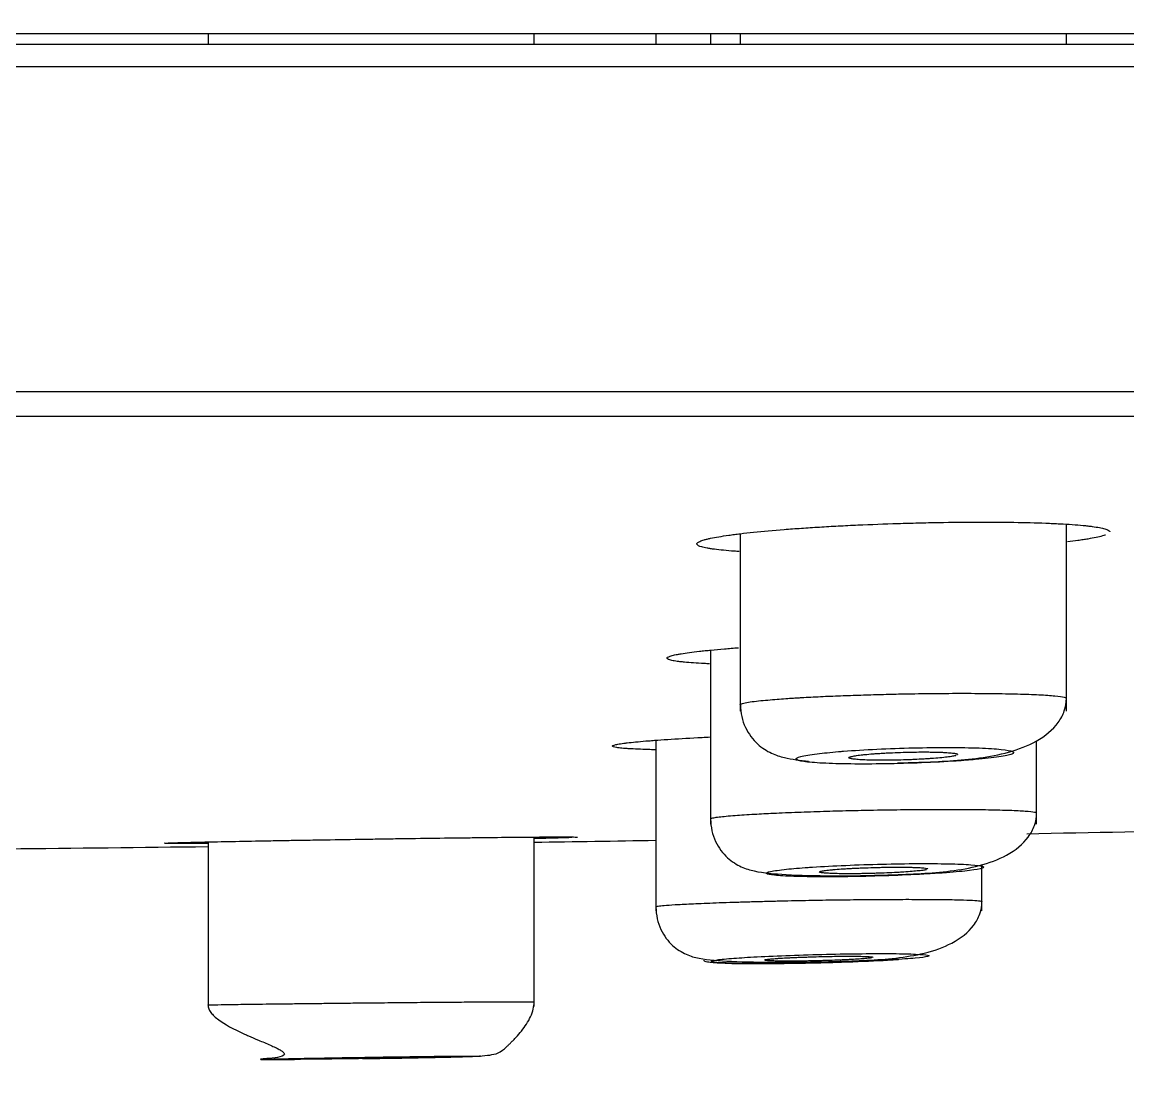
# Model space of a CAD drawing. Header units: millimetres. Extents: x 6110 to 6704, y -2661 to -1821.
# Drawn here: x 6491.254 to 6493.797, y -2066.544 to -2064.116 of the extents above; entities that cross this region are included whole.
import ezdxf

# ---------------------------------------------------------------- set-up
doc = ezdxf.new("R2010")
doc.units = ezdxf.units.MM
doc.header["$LTSCALE"] = 0.1
doc.linetypes.add('HIDDEN2', pattern=[4.7625, 3.175, -1.5875])
doc.layers.add('1', color=4, linetype='HIDDEN2', lineweight=13)
doc.layers.add('DIM', color=3, linetype='Continuous', lineweight=9)

msp = doc.modelspace()

# ---------------------------------------------------------------- hatches: boundary and pattern name
at = {"layer": 'DIM'}
h = msp.add_hatch(dxfattribs=at)
h.set_pattern_fill('ANSI31', color=2)
edge = h.paths.add_edge_path()
edge.add_line((6619.6172, -2595.9805), (6619.6172, -1962.2056))
edge.add_line((6634.6172, -1966.1101), (6619.6172, -1966.1101))
edge.add_line((6634.6172, -2610.9805), (6634.6172, -1966.1101))
edge.add_line((6634.6172, -2610.9805), (6184.4567, -2610.9805))
edge.add_line((6619.6172, -2595.9805), (6184.4567, -2595.9805))
edge.add_line((6184.4567, -2610.9805), (6184.4567, -2595.9805))

# ---------------------------------------------------------------- linework, layer by layer
at = {"layer": '1', "color": 7, "linetype": 'Continuous', "lineweight": -3}
for p, q in [((6456.1819, -2064.1422), (6512.4319, -2064.1422)), ((6491.6819, -2064.1422), (6491.6819, -2064.1672)), ((6492.4319, -2064.1672), (6492.4319, -2064.1422)), ((6492.7119, -2064.1422), (6492.7119, -2064.1672)), ((6492.8376, -2064.1422), (6492.8376, -2064.1672)), ((6492.906, -2064.1422), (6492.906, -2064.1672)), ((6493.656, -2064.1672), (6493.656, -2064.1422)), ((6456.1819, -2064.1672), (6512.4319, -2064.1672)), ((6512.4319, -2064.2192), (6484.3069, -2064.2192)), ((6511.7491, -2064.9661), (6456.8646, -2064.9661)), ((6511.114, -2065.0233), (6484.3069, -2065.0233)), ((6492.906, -2065.2926), (6492.906, -2065.7006)), ((6493.656, -2065.7006), (6493.656, -2065.2714)), ((6492.8376, -2065.5602), (6492.8376, -2065.9602)), ((6492.7119, -2065.7675), (6492.7119, -2066.1595)), ((6493.5876, -2065.9602), (6493.5876, -2065.7689)), ((6491.6819, -2066.0013), (6491.6819, -2066.3799)), ((6492.4319, -2066.3799), (6492.4319, -2065.9901)), ((6493.4619, -2066.1595), (6493.4619, -2066.0533)), ((6491.6819, -2066.3798), (6491.6819, -2066.38)), ((6492.4319, -2066.38), (6492.4319, -2066.3798))]:
    msp.add_line(p, q, dxfattribs=at)
for start, end in [(271.113977, 271.320673), (270.854261, 270.918433), (270.472027, 270.68238)]:
    msp.add_arc((6488.7045, -1816.0297), 250, start, end, dxfattribs=at)
for points, knots in [([(6492.9036, -2065.3336), (6492.8998, -2065.3333), (6492.8961, -2065.3331), (6492.8746, -2065.3316), (6492.8593, -2065.3301), (6492.8436, -2065.3281), (6492.8406, -2065.3277), (6492.835, -2065.3268), (6492.8323, -2065.3263), (6492.825, -2065.325), (6492.8209, -2065.3241), (6492.8107, -2065.3212), (6492.8069, -2065.3191), (6492.8058, -2065.3158), (6492.8062, -2065.3147), (6492.8085, -2065.3125), (6492.8123, -2065.3102), (6492.819, -2065.3079), (6492.8252, -2065.3061), (6492.8275, -2065.3055), (6492.8324, -2065.3043), (6492.8351, -2065.3037), (6492.849, -2065.3008), (6492.8629, -2065.2984), (6492.8836, -2065.2955), (6492.8879, -2065.2949), (6492.8969, -2065.2937), (6492.9015, -2065.2931), (6492.916, -2065.2914), (6492.9261, -2065.2903), (6492.9581, -2065.287), (6492.9815, -2065.2849), (6493.0133, -2065.2823), (6493.0199, -2065.2818), (6493.0331, -2065.2808), (6493.0398, -2065.2804), (6493.06, -2065.279), (6493.0877, -2065.2772), (6493.1166, -2065.2755), (6493.1387, -2065.2743), (6493.1461, -2065.274), (6493.1612, -2065.2732), (6493.1688, -2065.2729), (6493.207, -2065.2711), (6493.2377, -2065.27), (6493.2842, -2065.2685), (6493.2998, -2065.2681), (6493.3232, -2065.2675), (6493.331, -2065.2673), (6493.3465, -2065.267), (6493.3542, -2065.2669), (6493.3926, -2065.2662), (6493.4224, -2065.2659), (6493.4588, -2065.2658), (6493.466, -2065.2658), (6493.4803, -2065.2659), (6493.4874, -2065.2659), (6493.5084, -2065.266), (6493.5219, -2065.2662), (6493.5612, -2065.2668), (6493.5857, -2065.2674), (6493.6141, -2065.2685), (6493.6197, -2065.2687), (6493.6304, -2065.2692), (6493.6357, -2065.2695), (6493.6509, -2065.2703), (6493.6699, -2065.2714), (6493.6865, -2065.2728), (6493.6981, -2065.2739), (6493.7017, -2065.2743), (6493.7088, -2065.2751), (6493.7121, -2065.2755), (6493.7279, -2065.2776), (6493.7376, -2065.2793), (6493.7461, -2065.2818), (6493.7477, -2065.2823), (6493.7503, -2065.2833), (6493.7515, -2065.2838), (6493.7544, -2065.2854), (6493.7555, -2065.2864), (6493.756, -2065.2878), (6493.756, -2065.288), (6493.756, -2065.2883)], [0, 0, 0, 0, 0.010478, 0.010478, 0.062223, 0.062223, 0.07516, 0.07516, 0.088096, 0.088096, 0.113968, 0.113968, 0.165714, 0.165714, 0.191586, 0.191586, 0.217459, 0.243331, 0.243331, 0.256268, 0.256268, 0.269204, 0.269204, 0.320949, 0.320949, 0.333885, 0.333885, 0.346822, 0.346822, 0.372694, 0.372694, 0.424439, 0.424439, 0.437376, 0.437376, 0.450312, 0.450312, 0.476184, 0.502057, 0.502057, 0.514993, 0.514993, 0.52793, 0.52793, 0.579675, 0.579675, 0.605547, 0.605547, 0.618484, 0.618484, 0.63142, 0.63142, 0.683165, 0.683165, 0.696101, 0.696101, 0.709038, 0.709038, 0.73491, 0.73491, 0.786655, 0.786655, 0.799592, 0.799592, 0.812528, 0.812528, 0.8384, 0.864273, 0.864273, 0.877209, 0.877209, 0.890146, 0.890146, 0.941891, 0.941891, 0.954827, 0.954827, 0.967763, 0.967763, 0.993636, 0.993636, 1, 1, 1, 1]), ([(6493.7456, -2065.2956), (6493.7452, -2065.2958), (6493.7449, -2065.2959), (6493.7428, -2065.2966), (6493.7409, -2065.2972), (6493.7347, -2065.299), (6493.725, -2065.3013), (6493.7126, -2065.3037), (6493.7021, -2065.3054), (6493.6985, -2065.306), (6493.6908, -2065.3072), (6493.6868, -2065.3078), (6493.675, -2065.3095), (6493.6668, -2065.3105), (6493.6582, -2065.3116)], [0, 0, 0, 0, 0.022797, 0.022797, 0.13349, 0.13349, 0.354876, 0.576263, 0.576263, 0.686956, 0.686956, 0.79765, 0.79765, 1, 1, 1, 1]), ([(6492.8354, -2065.5917), (6492.8312, -2065.5916), (6492.8271, -2065.5914), (6492.8054, -2065.5903), (6492.7902, -2065.5892), (6492.7746, -2065.5878), (6492.7716, -2065.5874), (6492.766, -2065.5868), (6492.7634, -2065.5865), (6492.7561, -2065.5855), (6492.7521, -2065.5848), (6492.7421, -2065.5826), (6492.7383, -2065.581), (6492.7375, -2065.5789), (6492.7375, -2065.5785), (6492.738, -2065.5777), (6492.7384, -2065.5772), (6492.7402, -2065.5759), (6492.7441, -2065.5742), (6492.7509, -2065.5723), (6492.7572, -2065.5709), (6492.7595, -2065.5705), (6492.7645, -2065.5695), (6492.7671, -2065.569), (6492.7813, -2065.5667), (6492.7953, -2065.5648), (6492.8161, -2065.5624), (6492.8204, -2065.562), (6492.8294, -2065.561), (6492.8341, -2065.5606), (6492.8486, -2065.5592), (6492.8588, -2065.5582), (6492.8798, -2065.5565), (6492.8905, -2065.5556), (6492.9017, -2065.5548)], [0, 0, 0, 0, 0.02889, 0.02889, 0.158726, 0.158726, 0.191185, 0.191185, 0.223644, 0.223644, 0.288563, 0.288563, 0.418399, 0.418399, 0.450858, 0.450858, 0.483317, 0.483317, 0.548235, 0.613154, 0.613154, 0.645613, 0.645613, 0.678072, 0.678072, 0.807908, 0.807908, 0.840367, 0.840367, 0.872826, 0.872826, 0.937745, 0.937745, 1, 1, 1, 1]), ([(6492.906, -2065.6859), (6492.906, -2065.6856), (6492.9066, -2065.6844), (6492.9124, -2065.6822), (6492.9274, -2065.6795), (6492.9466, -2065.6771), (6492.9679, -2065.6751), (6492.9893, -2065.6733), (6493.0093, -2065.6718), (6493.0267, -2065.6706), (6493.0407, -2065.6698), (6493.0488, -2065.6693), (6493.0521, -2065.6691)], [0, 0, 0, 0, 0.05577, 0.233417, 0.388125, 0.526022, 0.647101, 0.751354, 0.838775, 0.909359, 0.963102, 1, 1, 1, 1]), ([(6493.0521, -2065.6691), (6493.0592, -2065.6687), (6493.0736, -2065.6679), (6493.096, -2065.6668), (6493.1189, -2065.6658), (6493.1421, -2065.6649), (6493.1655, -2065.6641), (6493.1889, -2065.6633), (6493.2123, -2065.6626), (6493.2355, -2065.662), (6493.2584, -2065.6614), (6493.2969, -2065.6606), (6493.3518, -2065.6598), (6493.4212, -2065.6595), (6493.487, -2065.6599), (6493.546, -2065.661), (6493.5954, -2065.6628), (6493.6323, -2065.6653), (6493.6492, -2065.6677), (6493.6551, -2065.6698), (6493.656, -2065.6708), (6493.656, -2065.6713)], [0, 0, 0, 0, 0.032078, 0.063589, 0.094534, 0.124914, 0.154728, 0.183976, 0.212658, 0.240776, 0.268328, 0.295315, 0.379423, 0.465558, 0.553728, 0.643942, 0.736205, 0.830523, 0.926903, 0.961067, 1, 1, 1, 1]), ([(6493.2676, -2065.8195), (6493.2842, -2065.8193), (6493.3492, -2065.8174), (6493.4366, -2065.8129), (6493.5263, -2065.7962), (6493.5918, -2065.771), (6493.634, -2065.7358), (6493.6528, -2065.7003), (6493.6559, -2065.6811), (6493.6559, -2065.6712)], [0, 0, 0, 0, 0.09004, 0.357166, 0.498579, 0.652685, 0.821692, 0.910631, 1, 1, 1, 1]), ([(6492.9063, -2065.6859), (6492.9064, -2065.6954), (6492.9084, -2065.7134), (6492.9198, -2065.7462), (6492.9438, -2065.7776), (6492.978, -2065.799), (6493.0143, -2065.8102), (6493.0428, -2065.8138), (6493.0632, -2065.8154)], [0, 0, 0, 0, 0.098045, 0.19538, 0.379643, 0.549295, 0.714399, 1, 1, 1, 1]), ([(6492.7104, -2065.7895), (6492.7098, -2065.7895), (6492.7092, -2065.7894), (6492.7039, -2065.7893), (6492.6993, -2065.7892), (6492.6774, -2065.7885), (6492.6625, -2065.7879), (6492.6472, -2065.7869), (6492.6443, -2065.7867), (6492.6388, -2065.7863), (6492.6363, -2065.7861), (6492.6292, -2065.7854), (6492.6253, -2065.785), (6492.6157, -2065.7835), (6492.6123, -2065.7824), (6492.6118, -2065.781), (6492.6119, -2065.7807), (6492.6125, -2065.7801), (6492.613, -2065.7798), (6492.615, -2065.7788), (6492.6192, -2065.7776), (6492.6264, -2065.7762), (6492.6329, -2065.7752), (6492.6353, -2065.7749), (6492.6404, -2065.7742), (6492.6431, -2065.7739), (6492.6576, -2065.7721), (6492.6719, -2065.7707), (6492.693, -2065.7689), (6492.6974, -2065.7686), (6492.7065, -2065.7679), (6492.7113, -2065.7675), (6492.726, -2065.7665), (6492.7363, -2065.7657), (6492.7688, -2065.7637), (6492.7924, -2065.7623), (6492.8243, -2065.7606), (6492.8307, -2065.7603), (6492.8371, -2065.76)], [0, 0, 0, 0, 0.003813, 0.003813, 0.033144, 0.033144, 0.150466, 0.150466, 0.179797, 0.179797, 0.209128, 0.209128, 0.267789, 0.267789, 0.385112, 0.385112, 0.414443, 0.414443, 0.443773, 0.443773, 0.502435, 0.561096, 0.561096, 0.590427, 0.590427, 0.619757, 0.619757, 0.73708, 0.73708, 0.766411, 0.766411, 0.795741, 0.795741, 0.854403, 0.854403, 0.971726, 0.971726, 1, 1, 1, 1]), ([(6493.132, -2065.7937), (6493.1135, -2065.7953), (6493.0969, -2065.7969), (6493.0665, -2065.8008), (6493.0536, -2065.803), (6493.0372, -2065.8072), (6493.0336, -2065.8093), (6493.0359, -2065.8132), (6493.0419, -2065.815), (6493.0626, -2065.8181), (6493.0775, -2065.8193), (6493.1141, -2065.8212), (6493.1363, -2065.8219), (6493.1847, -2065.8224), (6493.2117, -2065.8223), (6493.2667, -2065.8214), (6493.2955, -2065.8206), (6493.3508, -2065.8184), (6493.3781, -2065.817), (6493.4183, -2065.8143), (6493.4331, -2065.8131), (6493.468, -2065.81), (6493.4865, -2065.8079), (6493.5148, -2065.8037), (6493.525, -2065.8015), (6493.5355, -2065.7973), (6493.5362, -2065.7953), (6493.528, -2065.7916), (6493.5191, -2065.7899), (6493.4931, -2065.7872), (6493.4757, -2065.7861), (6493.4349, -2065.7846), (6493.411, -2065.7842), (6493.3598, -2065.7841), (6493.3319, -2065.7844), (6493.2761, -2065.7857), (6493.2474, -2065.7868), (6493.1932, -2065.7894), (6493.1669, -2065.791), (6493.1397, -2065.7931), (6493.1358, -2065.7934), (6493.132, -2065.7937), (6493.132, -2065.7937), (6493.132, -2065.7937)], [0, 0, 0, 0, 0.044575, 0.044575, 0.098492, 0.098492, 0.152287, 0.152287, 0.205927, 0.205927, 0.259445, 0.259445, 0.312929, 0.312929, 0.366479, 0.366479, 0.420129, 0.420129, 0.473774, 0.473774, 0.507465, 0.507465, 0.561416, 0.561416, 0.615303, 0.615303, 0.669051, 0.669051, 0.722646, 0.722646, 0.776141, 0.776141, 0.829633, 0.829633, 0.883221, 0.883221, 0.936961, 0.936961, 0.990844, 0.990844, 0.999976, 0.999976, 1, 1, 1, 1]), ([(6493.3696, -2065.8077), (6493.3638, -2065.8082), (6493.3575, -2065.8088), (6493.3474, -2065.8096), (6493.3439, -2065.8098), (6493.3367, -2065.8103), (6493.3329, -2065.8105), (6493.3216, -2065.8112), (6493.3138, -2065.8116), (6493.3018, -2065.8121), (6493.2977, -2065.8123), (6493.2895, -2065.8126), (6493.2854, -2065.8127), (6493.2732, -2065.8131), (6493.265, -2065.8133), (6493.2529, -2065.8134), (6493.2489, -2065.8135), (6493.2411, -2065.8135), (6493.2334, -2065.8136), (6493.226, -2065.8136), (6493.2206, -2065.8135), (6493.2188, -2065.8135), (6493.2152, -2065.8134), (6493.2135, -2065.8134), (6493.2049, -2065.8133), (6493.1986, -2065.8131), (6493.1899, -2065.8127), (6493.1872, -2065.8126), (6493.1819, -2065.8123), (6493.1795, -2065.8121), (6493.1726, -2065.8116), (6493.1688, -2065.8112), (6493.1641, -2065.8106), (6493.1627, -2065.8103), (6493.1603, -2065.8099), (6493.1593, -2065.8096), (6493.1569, -2065.8088), (6493.156, -2065.8083), (6493.156, -2065.8071), (6493.1568, -2065.8065), (6493.1592, -2065.8056), (6493.1601, -2065.8053), (6493.1625, -2065.8047), (6493.1639, -2065.8044), (6493.1685, -2065.8034), (6493.1724, -2065.8028), (6493.1791, -2065.8019), (6493.1816, -2065.8016), (6493.1868, -2065.801), (6493.1895, -2065.8007), (6493.1981, -2065.7998), (6493.2044, -2065.7993), (6493.2146, -2065.7985), (6493.2182, -2065.7982), (6493.2254, -2065.7978), (6493.2327, -2065.7973), (6493.2404, -2065.7969), (6493.2482, -2065.7965), (6493.2522, -2065.7963), (6493.2643, -2065.7958), (6493.2724, -2065.7955), (6493.2847, -2065.7951), (6493.2887, -2065.795), (6493.2949, -2065.7949), (6493.297, -2065.7948), (6493.301, -2065.7947), (6493.303, -2065.7947), (6493.3131, -2065.7946), (6493.3209, -2065.7945), (6493.3323, -2065.7945), (6493.336, -2065.7945), (6493.3433, -2065.7946), (6493.3468, -2065.7946), (6493.357, -2065.7948), (6493.3633, -2065.795), (6493.3721, -2065.7953), (6493.3749, -2065.7955), (6493.3801, -2065.7958), (6493.3849, -2065.7961), (6493.3892, -2065.7964), (6493.3931, -2065.7968), (6493.3948, -2065.7971), (6493.3996, -2065.7977), (6493.4019, -2065.7982), (6493.4044, -2065.799), (6493.405, -2065.7992), (6493.4058, -2065.7998), (6493.406, -2065.8001), (6493.406, -2065.8004), (6493.406, -2065.8004), (6493.406, -2065.8004)], [0, 0, 0, 0, 0.035705, 0.035705, 0.053557, 0.053557, 0.071409, 0.071409, 0.107114, 0.107114, 0.124966, 0.124966, 0.142819, 0.142819, 0.178523, 0.178523, 0.196376, 0.196376, 0.214228, 0.23208, 0.23208, 0.241007, 0.241007, 0.249933, 0.249933, 0.285637, 0.285637, 0.30349, 0.30349, 0.321342, 0.321342, 0.357047, 0.357047, 0.374899, 0.374899, 0.392751, 0.392751, 0.428456, 0.428456, 0.464161, 0.464161, 0.482013, 0.482013, 0.499865, 0.499865, 0.53557, 0.53557, 0.553422, 0.553422, 0.571275, 0.571275, 0.606979, 0.606979, 0.624832, 0.624832, 0.642684, 0.660536, 0.660536, 0.678389, 0.678389, 0.714093, 0.714093, 0.731946, 0.731946, 0.740872, 0.740872, 0.749798, 0.749798, 0.785503, 0.785503, 0.803355, 0.803355, 0.821207, 0.821207, 0.856912, 0.856912, 0.874764, 0.874764, 0.892617, 0.910469, 0.910469, 0.928321, 0.928321, 0.964026, 0.964026, 0.981878, 0.981878, 0.999731, 0.999731, 1, 1, 1, 1]), ([(6493.4027, -2065.8025), (6493.4021, -2065.8027), (6493.4014, -2065.8029), (6493.3996, -2065.8034), (6493.3968, -2065.804), (6493.3934, -2065.8046), (6493.3896, -2065.8052), (6493.3875, -2065.8056), (6493.3806, -2065.8065), (6493.3755, -2065.8071), (6493.3696, -2065.8077)], [0, 0, 0, 0, 0.107627, 0.107627, 0.286102, 0.464576, 0.464576, 0.643051, 0.643051, 1, 1, 1, 1]), ([(6492.9823, -2065.9352), (6493, -2065.9343), (6493.0369, -2065.9328), (6493.0959, -2065.9308), (6493.1547, -2065.9292), (6493.2175, -2065.9279), (6493.2845, -2065.9269), (6493.3546, -2065.9264), (6493.4205, -2065.9265), (6493.4792, -2065.9272), (6493.5279, -2065.9284), (6493.564, -2065.9302), (6493.5813, -2065.9321), (6493.5868, -2065.9337), (6493.5876, -2065.9344), (6493.5876, -2065.9348)], [0, 0, 0, 0, 0.080419, 0.156618, 0.228598, 0.296358, 0.38179, 0.468708, 0.557119, 0.647026, 0.738434, 0.831348, 0.925772, 0.968191, 1, 1, 1, 1]), ([(6492.8376, -2065.9486), (6492.8375, -2065.9483), (6492.8381, -2065.9474), (6492.8434, -2065.9458), (6492.8602, -2065.9433), (6492.8897, -2065.9405), (6492.9343, -2065.9376), (6492.9669, -2065.9359), (6492.9823, -2065.9352)], [0, 0, 0, 0, 0.055723, 0.230214, 0.362077, 0.614759, 0.828651, 1, 1, 1, 1]), ([(6492.8378, -2065.9486), (6492.8379, -2065.958), (6492.8399, -2065.9759), (6492.8512, -2066.0084), (6492.875, -2066.0396), (6492.9089, -2066.0605), (6492.9493, -2066.072), (6493.0094, -2066.077), (6493.0993, -2066.0796), (6493.1671, -2066.0792), (6493.1956, -2066.0785), (6493.2023, -2066.0783)], [0, 0, 0, 0, 0.054009, 0.10765, 0.209715, 0.305292, 0.400662, 0.608094, 0.837467, 0.962359, 1, 1, 1, 1]), ([(6493.2023, -2066.0783), (6493.2189, -2066.0781), (6493.2835, -2066.0763), (6493.3698, -2066.0725), (6493.4585, -2066.0572), (6493.5234, -2066.0331), (6493.5655, -2065.9987), (6493.5843, -2065.9636), (6493.5875, -2065.9445), (6493.5874, -2065.9347)], [0, 0, 0, 0, 0.090684, 0.358216, 0.499296, 0.65302, 0.821792, 0.910688, 1, 1, 1, 1]), ([(6491.681, -2066.0047), (6491.6794, -2066.0047), (6491.6778, -2066.0047), (6491.6715, -2066.0048), (6491.667, -2066.0048), (6491.6454, -2066.0049), (6491.6307, -2066.005), (6491.6157, -2066.005), (6491.6128, -2066.005), (6491.6075, -2066.005), (6491.605, -2066.0049), (6491.5982, -2066.0049), (6491.5943, -2066.0049), (6491.5851, -2066.0047), (6491.582, -2066.0046), (6491.5818, -2066.0044), (6491.582, -2066.0043), (6491.5827, -2066.0042), (6491.5833, -2066.0042), (6491.5855, -2066.004), (6491.5899, -2066.0038), (6491.5973, -2066.0035), (6491.604, -2066.0033), (6491.6065, -2066.0032), (6491.6117, -2066.0031), (6491.6145, -2066.003), (6491.6293, -2066.0026), (6491.6438, -2066.0022), (6491.6652, -2066.0017), (6491.6697, -2066.0016), (6491.6789, -2066.0014), (6491.6837, -2066.0013), (6491.6985, -2066.001), (6491.709, -2066.0007), (6491.7417, -2066.0001), (6491.7656, -2065.9996), (6491.7979, -2065.999), (6491.8045, -2065.9989), (6491.8179, -2065.9986), (6491.8247, -2065.9985), (6491.8453, -2065.9981), (6491.8732, -2065.9976), (6491.9023, -2065.9972), (6491.9246, -2065.9968), (6491.9321, -2065.9967), (6491.9472, -2065.9964), (6491.9549, -2065.9963), (6491.9932, -2065.9957), (6492.024, -2065.9952), (6492.0705, -2065.9945), (6492.086, -2065.9942), (6492.1093, -2065.9939), (6492.1171, -2065.9938), (6492.1326, -2065.9936), (6492.1403, -2065.9935), (6492.1784, -2065.9929), (6492.208, -2065.9925), (6492.244, -2065.9921), (6492.2512, -2065.992), (6492.2653, -2065.9918), (6492.2724, -2065.9917), (6492.2931, -2065.9915), (6492.3064, -2065.9913), (6492.3451, -2065.9909), (6492.3692, -2065.9906), (6492.397, -2065.9904), (6492.4024, -2065.9903), (6492.4129, -2065.9902), (6492.418, -2065.9902), (6492.4328, -2065.9901), (6492.4514, -2065.9899), (6492.4674, -2065.9899), (6492.4785, -2065.9898), (6492.4821, -2065.9898), (6492.4888, -2065.9898), (6492.492, -2065.9898), (6492.5071, -2065.9898), (6492.5162, -2065.9898), (6492.5254, -2065.99), (6492.5278, -2065.9901), (6492.531, -2065.9902), (6492.5318, -2065.9903), (6492.5319, -2065.9904), (6492.5319, -2065.9904), (6492.5319, -2065.9904)], [0, 0, 0, 0, 0.004341, 0.004341, 0.017262, 0.017262, 0.068947, 0.068947, 0.081868, 0.081868, 0.094789, 0.094789, 0.120631, 0.120631, 0.172316, 0.172316, 0.185237, 0.185237, 0.198158, 0.198158, 0.224, 0.249842, 0.249842, 0.262763, 0.262763, 0.275684, 0.275684, 0.327369, 0.327369, 0.34029, 0.34029, 0.353211, 0.353211, 0.379053, 0.379053, 0.430737, 0.430737, 0.443658, 0.443658, 0.45658, 0.45658, 0.482422, 0.508264, 0.508264, 0.521185, 0.521185, 0.534106, 0.534106, 0.58579, 0.58579, 0.611633, 0.611633, 0.624554, 0.624554, 0.637475, 0.637475, 0.689159, 0.689159, 0.70208, 0.70208, 0.715001, 0.715001, 0.740844, 0.740844, 0.792528, 0.792528, 0.805449, 0.805449, 0.81837, 0.81837, 0.844212, 0.870055, 0.870055, 0.882976, 0.882976, 0.895897, 0.895897, 0.947581, 0.947581, 0.973423, 0.973423, 0.999265, 0.999265, 1, 1, 1, 1]), ([(6492.5188, -2065.9913), (6492.5186, -2065.9913), (6492.5183, -2065.9913), (6492.5162, -2065.9914), (6492.5141, -2065.9915), (6492.5075, -2065.9918), (6492.4971, -2065.9921), (6492.484, -2065.9925), (6492.4731, -2065.9928), (6492.4693, -2065.9929), (6492.4613, -2065.9931), (6492.4572, -2065.9932), (6492.4468, -2065.9935), (6492.4405, -2065.9936), (6492.4339, -2065.9938)], [0, 0, 0, 0, 0.016166, 0.016166, 0.133344, 0.133344, 0.367701, 0.602057, 0.602057, 0.719236, 0.719236, 0.836414, 0.836414, 1, 1, 1, 1]), ([(6493.0625, -2066.0599), (6493.0435, -2066.0613), (6493.0266, -2066.0627), (6492.9963, -2066.0658), (6492.9837, -2066.0676), (6492.9681, -2066.0709), (6492.9648, -2066.0726), (6492.9678, -2066.0755), (6492.9741, -2066.0768), (6492.9954, -2066.0791), (6493.0106, -2066.08), (6493.0478, -2066.0812), (6493.0702, -2066.0815), (6493.1191, -2066.0817), (6493.1462, -2066.0814), (6493.2014, -2066.0804), (6493.2302, -2066.0796), (6493.2854, -2066.0776), (6493.3126, -2066.0763), (6493.3525, -2066.074), (6493.3671, -2066.0731), (6493.4015, -2066.0705), (6493.4197, -2066.0688), (6493.4474, -2066.0654), (6493.4572, -2066.0636), (6493.4671, -2066.0604), (6493.4674, -2066.0588), (6493.4585, -2066.056), (6493.4493, -2066.0548), (6493.4227, -2066.0529), (6493.405, -2066.0521), (6493.3637, -2066.0512), (6493.3395, -2066.0511), (6493.288, -2066.0513), (6493.26, -2066.0517), (6493.2041, -2066.0531), (6493.1754, -2066.054), (6493.1215, -2066.0564), (6493.0954, -2066.0577), (6493.069, -2066.0595), (6493.0657, -2066.0597), (6493.0625, -2066.0599), (6493.0625, -2066.0599), (6493.0625, -2066.0599)], [0, 0, 0, 0, 0.045819, 0.045819, 0.099646, 0.099646, 0.153386, 0.153386, 0.207027, 0.207027, 0.260603, 0.260603, 0.314174, 0.314174, 0.367803, 0.367803, 0.4215, 0.4215, 0.475195, 0.475195, 0.508758, 0.508758, 0.562619, 0.562619, 0.616424, 0.616424, 0.670132, 0.670132, 0.723747, 0.723747, 0.777313, 0.777313, 0.830894, 0.830894, 0.884551, 0.884551, 0.938307, 0.938307, 0.992146, 0.992146, 0.999977, 0.999977, 1, 1, 1, 1]), ([(6493.3011, -2066.0693), (6493.2952, -2066.0698), (6493.2889, -2066.0702), (6493.2788, -2066.0709), (6493.2753, -2066.0711), (6493.2681, -2066.0715), (6493.2643, -2066.0717), (6493.253, -2066.0722), (6493.2452, -2066.0726), (6493.2332, -2066.0731), (6493.2291, -2066.0732), (6493.2209, -2066.0735), (6493.2168, -2066.0736), (6493.2046, -2066.0739), (6493.1965, -2066.0741), (6493.1844, -2066.0743), (6493.1803, -2066.0744), (6493.1725, -2066.0745), (6493.1648, -2066.0745), (6493.1574, -2066.0745), (6493.152, -2066.0745), (6493.1502, -2066.0745), (6493.1467, -2066.0745), (6493.1449, -2066.0745), (6493.1364, -2066.0744), (6493.1301, -2066.0743), (6493.1214, -2066.0741), (6493.1187, -2066.074), (6493.1134, -2066.0738), (6493.111, -2066.0737), (6493.1041, -2066.0733), (6493.1003, -2066.0731), (6493.0956, -2066.0726), (6493.0942, -2066.0724), (6493.0918, -2066.072), (6493.0908, -2066.0718), (6493.0884, -2066.0713), (6493.0876, -2066.0708), (6493.0876, -2066.07), (6493.0884, -2066.0695), (6493.0907, -2066.0688), (6493.0917, -2066.0685), (6493.0941, -2066.068), (6493.0955, -2066.0678), (6493.1001, -2066.067), (6493.104, -2066.0666), (6493.1108, -2066.0658), (6493.1132, -2066.0656), (6493.1184, -2066.0651), (6493.1212, -2066.0648), (6493.1298, -2066.0641), (6493.1361, -2066.0637), (6493.1463, -2066.063), (6493.1498, -2066.0628), (6493.157, -2066.0624), (6493.1644, -2066.062), (6493.1721, -2066.0616), (6493.1799, -2066.0613), (6493.1839, -2066.0611), (6493.196, -2066.0607), (6493.2041, -2066.0604), (6493.2163, -2066.0601), (6493.2204, -2066.0599), (6493.2266, -2066.0598), (6493.2286, -2066.0598), (6493.2327, -2066.0597), (6493.2347, -2066.0596), (6493.2448, -2066.0595), (6493.2526, -2066.0594), (6493.2639, -2066.0593), (6493.2677, -2066.0593), (6493.2749, -2066.0593), (6493.2784, -2066.0593), (6493.2886, -2066.0594), (6493.2949, -2066.0595), (6493.3037, -2066.0598), (6493.3065, -2066.0599), (6493.3117, -2066.0601), (6493.3165, -2066.0603), (6493.3208, -2066.0605), (6493.3246, -2066.0608), (6493.3264, -2066.061), (6493.3311, -2066.0615), (6493.3335, -2066.0618), (6493.3359, -2066.0624), (6493.3365, -2066.0626), (6493.3374, -2066.063), (6493.3376, -2066.0633), (6493.3376, -2066.0635), (6493.3376, -2066.0635), (6493.3376, -2066.0635)], [0, 0, 0, 0, 0.03571, 0.03571, 0.053565, 0.053565, 0.07142, 0.07142, 0.10713, 0.10713, 0.124985, 0.124985, 0.14284, 0.14284, 0.178549, 0.178549, 0.196404, 0.196404, 0.214259, 0.232114, 0.232114, 0.241042, 0.241042, 0.249969, 0.249969, 0.285679, 0.285679, 0.303534, 0.303534, 0.321389, 0.321389, 0.357099, 0.357099, 0.374954, 0.374954, 0.392809, 0.392809, 0.428519, 0.428519, 0.464228, 0.464228, 0.482083, 0.482083, 0.499938, 0.499938, 0.535648, 0.535648, 0.553503, 0.553503, 0.571358, 0.571358, 0.607068, 0.607068, 0.624923, 0.624923, 0.642778, 0.660633, 0.660633, 0.678488, 0.678488, 0.714198, 0.714198, 0.732053, 0.732053, 0.74098, 0.74098, 0.749907, 0.749907, 0.785617, 0.785617, 0.803472, 0.803472, 0.821327, 0.821327, 0.857037, 0.857037, 0.874892, 0.874892, 0.892747, 0.910602, 0.910602, 0.928457, 0.928457, 0.964167, 0.964167, 0.982022, 0.982022, 0.999877, 0.999877, 1, 1, 1, 1]), ([(6493.3341, -2066.0652), (6493.3336, -2066.0653), (6493.3329, -2066.0654), (6493.3311, -2066.0658), (6493.3283, -2066.0663), (6493.3249, -2066.0668), (6493.321, -2066.0673), (6493.3189, -2066.0676), (6493.3121, -2066.0683), (6493.3069, -2066.0688), (6493.3011, -2066.0693)], [0, 0, 0, 0, 0.105365, 0.105365, 0.284292, 0.463219, 0.463219, 0.642146, 0.642146, 1, 1, 1, 1]), ([(6492.8575, -2066.141), (6492.8679, -2066.1407), (6492.8893, -2066.1399), (6492.9228, -2066.1389), (6492.9567, -2066.138), (6492.9903, -2066.1371), (6493.0234, -2066.1364), (6493.0555, -2066.1357), (6493.098, -2066.1349), (6493.1513, -2066.1342), (6493.2141, -2066.1336), (6493.2736, -2066.1333), (6493.3278, -2066.1334), (6493.3749, -2066.1337), (6493.4134, -2066.1344), (6493.4417, -2066.1354), (6493.4566, -2066.1366), (6493.4613, -2066.1376), (6493.4619, -2066.1382), (6493.4619, -2066.1383)], [0, 0, 0, 0, 0.047445, 0.093141, 0.137089, 0.179287, 0.219737, 0.258437, 0.295388, 0.372172, 0.449516, 0.527421, 0.605891, 0.684926, 0.764529, 0.844702, 0.925445, 0.97423, 1, 1, 1, 1]), ([(6492.7119, -2066.1507), (6492.7118, -2066.1504), (6492.7125, -2066.1497), (6492.7189, -2066.1484), (6492.7353, -2066.1468), (6492.7629, -2066.1451), (6492.8032, -2066.1431), (6492.838, -2066.1417), (6492.8575, -2066.141)], [0, 0, 0, 0, 0.084346, 0.237516, 0.405674, 0.588814, 0.786926, 1, 1, 1, 1]), ([(6492.7121, -2066.151), (6492.7122, -2066.1603), (6492.7141, -2066.1781), (6492.7227, -2066.2028), (6492.7351, -2066.2235), (6492.7547, -2066.2449), (6492.7824, -2066.2618), (6492.8223, -2066.2724), (6492.883, -2066.2765), (6492.9744, -2066.2784), (6493.0427, -2066.278), (6493.0711, -2066.2773), (6493.0775, -2066.2772)], [0, 0, 0, 0, 0.052642, 0.104834, 0.155711, 0.204932, 0.299619, 0.396354, 0.607905, 0.838726, 0.963423, 1, 1, 1, 1]), ([(6493.0775, -2066.2772), (6493.0943, -2066.277), (6493.1587, -2066.2753), (6493.2444, -2066.2724), (6493.3324, -2066.2584), (6493.3972, -2066.2355), (6493.4395, -2066.2018), (6493.4586, -2066.1671), (6493.4618, -2066.1481), (6493.4618, -2066.1383)], [0, 0, 0, 0, 0.091757, 0.358718, 0.499261, 0.652617, 0.821413, 0.910479, 1, 1, 1, 1]), ([(6492.9371, -2066.2659), (6492.9175, -2066.267), (6492.9, -2066.2681), (6492.8696, -2066.2705), (6492.8572, -2066.2718), (6492.8419, -2066.2742), (6492.8387, -2066.2754), (6492.8421, -2066.2774), (6492.8486, -2066.2783), (6492.8702, -2066.2797), (6492.8856, -2066.2802), (6492.9231, -2066.2809), (6492.9456, -2066.281), (6492.9948, -2066.2807), (6493.022, -2066.2804), (6493.0772, -2066.2794), (6493.106, -2066.2786), (6493.1612, -2066.2769), (6493.1883, -2066.2758), (6493.228, -2066.274), (6493.2425, -2066.2732), (6493.2767, -2066.2712), (6493.2947, -2066.2699), (6493.3221, -2066.2674), (6493.3317, -2066.2661), (6493.3413, -2066.2637), (6493.3414, -2066.2626), (6493.3322, -2066.2608), (6493.3228, -2066.26), (6493.2959, -2066.2588), (6493.278, -2066.2584), (6493.2364, -2066.258), (6493.212, -2066.2581), (6493.1604, -2066.2586), (6493.1323, -2066.259), (6493.0764, -2066.2603), (6493.0478, -2066.2612), (6492.9939, -2066.2631), (6492.9679, -2066.2643), (6492.9424, -2066.2656), (6492.9397, -2066.2658), (6492.9371, -2066.2659), (6492.9371, -2066.2659), (6492.9371, -2066.2659)], [0, 0, 0, 0, 0.047295, 0.047295, 0.101057, 0.101057, 0.154764, 0.154764, 0.208419, 0.208419, 0.262047, 0.262047, 0.315686, 0.315686, 0.369367, 0.369367, 0.42309, 0.42309, 0.476813, 0.476813, 0.510268, 0.510268, 0.564057, 0.564057, 0.617805, 0.617805, 0.671494, 0.671494, 0.725136, 0.725136, 0.778763, 0.778763, 0.832411, 0.832411, 0.886111, 0.886111, 0.939867, 0.939867, 0.99366, 0.99366, 0.99998, 0.99998, 1, 1, 1, 1]), ([(6492.8224, -2066.2735), (6492.8224, -2066.2736), (6492.8223, -2066.2749), (6492.8279, -2066.2774), (6492.8483, -2066.279), (6492.8631, -2066.2795)], [0, 0, 0, 0, 0.005613, 0.472653, 1, 1, 1, 1]), ([(6492.8631, -2066.2795), (6492.8639, -2066.2796), (6492.8782, -2066.2807), (6492.9231, -2066.2811), (6492.9862, -2066.2809), (6493.032, -2066.2803), (6493.0603, -2066.2797), (6493.0698, -2066.2795)], [0, 0, 0, 0, 0.025127, 0.441649, 0.664271, 0.888773, 1, 1, 1, 1]), ([(6493.2568, -2066.2724), (6493.2527, -2066.2726), (6493.2486, -2066.2729), (6493.2223, -2066.2743), (6493.197, -2066.2755), (6493.144, -2066.2775), (6493.1156, -2066.2784), (6493.0597, -2066.2797), (6493.0314, -2066.2803), (6492.979, -2066.2809), (6492.9541, -2066.281), (6492.9325, -2066.2809)], [0, 0, 0, 0, 0.046325, 0.046325, 0.285348, 0.285348, 0.524141, 0.524141, 0.762818, 0.762818, 1, 1, 1, 1]), ([(6493.1753, -2066.271), (6493.1695, -2066.2713), (6493.1632, -2066.2717), (6493.153, -2066.2722), (6493.1495, -2066.2724), (6493.1423, -2066.2727), (6493.1386, -2066.2729), (6493.1272, -2066.2733), (6493.1194, -2066.2736), (6493.1074, -2066.274), (6493.1033, -2066.2741), (6493.0951, -2066.2744), (6493.0911, -2066.2745), (6493.0788, -2066.2748), (6493.0707, -2066.275), (6493.0586, -2066.2752), (6493.0546, -2066.2753), (6493.0468, -2066.2754), (6493.0391, -2066.2754), (6493.0317, -2066.2755), (6493.0263, -2066.2755), (6493.0245, -2066.2755), (6493.021, -2066.2755), (6493.0192, -2066.2756), (6493.0107, -2066.2756), (6493.0044, -2066.2755), (6492.9957, -2066.2754), (6492.9929, -2066.2754), (6492.9877, -2066.2753), (6492.9853, -2066.2752), (6492.9784, -2066.275), (6492.9746, -2066.2748), (6492.9699, -2066.2745), (6492.9685, -2066.2744), (6492.9661, -2066.2741), (6492.9651, -2066.274), (6492.9627, -2066.2736), (6492.9619, -2066.2733), (6492.9619, -2066.2727), (6492.9627, -2066.2724), (6492.9651, -2066.2719), (6492.9661, -2066.2717), (6492.9684, -2066.2713), (6492.9698, -2066.2712), (6492.9745, -2066.2706), (6492.9784, -2066.2702), (6492.9851, -2066.2697), (6492.9876, -2066.2695), (6492.9928, -2066.2691), (6492.9956, -2066.2689), (6493.0042, -2066.2684), (6493.0105, -2066.268), (6493.0207, -2066.2675), (6493.0243, -2066.2673), (6493.0315, -2066.267), (6493.0388, -2066.2667), (6493.0465, -2066.2664), (6493.0543, -2066.2661), (6493.0583, -2066.266), (6493.0704, -2066.2656), (6493.0785, -2066.2653), (6493.0908, -2066.265), (6493.0949, -2066.2649), (6493.101, -2066.2648), (6493.1031, -2066.2647), (6493.1071, -2066.2647), (6493.1091, -2066.2646), (6493.1192, -2066.2644), (6493.127, -2066.2643), (6493.1383, -2066.2642), (6493.1421, -2066.2642), (6493.1493, -2066.2642), (6493.1528, -2066.2642), (6493.163, -2066.2642), (6493.1693, -2066.2642), (6493.1781, -2066.2643), (6493.1809, -2066.2643), (6493.186, -2066.2645), (6493.1909, -2066.2646), (6493.1951, -2066.2647), (6493.199, -2066.2649), (6493.2008, -2066.265), (6493.2055, -2066.2653), (6493.2079, -2066.2656), (6493.2103, -2066.266), (6493.2109, -2066.2661), (6493.2117, -2066.2664), (6493.2119, -2066.2665), (6493.2119, -2066.2667), (6493.2119, -2066.2667), (6493.2119, -2066.2667)], [0, 0, 0, 0, 0.035714, 0.035714, 0.05357, 0.05357, 0.071427, 0.071427, 0.107141, 0.107141, 0.124998, 0.124998, 0.142855, 0.142855, 0.178568, 0.178568, 0.196425, 0.196425, 0.214282, 0.232139, 0.232139, 0.241067, 0.241067, 0.249995, 0.249995, 0.285709, 0.285709, 0.303566, 0.303566, 0.321423, 0.321423, 0.357136, 0.357136, 0.374993, 0.374993, 0.39285, 0.39285, 0.428564, 0.428564, 0.464277, 0.464277, 0.482134, 0.482134, 0.499991, 0.499991, 0.535705, 0.535705, 0.553561, 0.553561, 0.571418, 0.571418, 0.607132, 0.607132, 0.624989, 0.624989, 0.642846, 0.660702, 0.660702, 0.678559, 0.678559, 0.714273, 0.714273, 0.73213, 0.73213, 0.741058, 0.741058, 0.749986, 0.749986, 0.7857, 0.7857, 0.803557, 0.803557, 0.821414, 0.821414, 0.857127, 0.857127, 0.874984, 0.874984, 0.892841, 0.910698, 0.910698, 0.928555, 0.928555, 0.964268, 0.964268, 0.982125, 0.982125, 0.999982, 0.999982, 1, 1, 1, 1]), ([(6493.0698, -2066.2795), (6493.0792, -2066.2793), (6493.1069, -2066.2787), (6493.168, -2066.2768), (6493.2296, -2066.2743), (6493.2619, -2066.2721), (6493.2697, -2066.2715)], [0, 0, 0, 0, 0.128746, 0.379575, 0.840502, 1, 1, 1, 1]), ([(6493.2084, -2066.2679), (6493.2079, -2066.268), (6493.2072, -2066.2681), (6493.2054, -2066.2684), (6493.2026, -2066.2687), (6493.1992, -2066.2691), (6493.1953, -2066.2695), (6493.1932, -2066.2697), (6493.1864, -2066.2702), (6493.1812, -2066.2706), (6493.1753, -2066.271)], [0, 0, 0, 0, 0.103647, 0.103647, 0.282918, 0.462188, 0.462188, 0.641459, 0.641459, 1, 1, 1, 1]), ([(6491.6993, -2066.3767), (6491.6932, -2066.3767), (6491.6833, -2066.3766), (6491.6799, -2066.3763), (6491.691, -2066.3759), (6491.7182, -2066.3754), (6491.7621, -2066.3747), (6491.8016, -2066.3742), (6491.8237, -2066.3739)], [0, 0, 0, 0, 0.133933, 0.293055, 0.459225, 0.632441, 0.812701, 1, 1, 1, 1]), ([(6491.682, -2066.3764), (6491.682, -2066.382), (6491.6861, -2066.3931), (6491.7096, -2066.4148), (6491.7416, -2066.4325), (6491.7719, -2066.4458), (6491.7749, -2066.4471)], [0, 0, 0, 0, 0.261179, 0.513398, 0.951796, 1, 1, 1, 1]), ([(6491.8237, -2066.3739), (6491.8347, -2066.3738), (6491.8575, -2066.3735), (6491.8943, -2066.3731), (6491.9331, -2066.3726), (6491.9735, -2066.3722), (6492.0149, -2066.3717), (6492.0635, -2066.3712), (6492.1185, -2066.3707), (6492.1779, -2066.3701), (6492.2333, -2066.3697), (6492.2834, -2066.3693), (6492.3273, -2066.369), (6492.3642, -2066.3689), (6492.3934, -2066.3688), (6492.4146, -2066.3688), (6492.4277, -2066.3689), (6492.4316, -2066.369), (6492.4319, -2066.3691), (6492.4319, -2066.3691)], [0, 0, 0, 0, 0.049833, 0.099667, 0.1495, 0.199334, 0.249168, 0.299001, 0.372521, 0.445013, 0.516479, 0.586919, 0.656333, 0.72472, 0.792081, 0.858415, 0.923724, 0.98651, 1, 1, 1, 1]), ([(6492.0372, -2066.4996), (6492.0462, -2066.4995), (6492.0891, -2066.4989), (6492.163, -2066.4977), (6492.2397, -2066.4962), (6492.3017, -2066.4943), (6492.3384, -2066.4913), (6492.3533, -2066.4854), (6492.3658, -2066.475), (6492.373, -2066.4683), (6492.3784, -2066.4629), (6492.3843, -2066.4569), (6492.3928, -2066.4479), (6492.4039, -2066.4351), (6492.4153, -2066.4193), (6492.428, -2066.3963), (6492.432, -2066.3797), (6492.4318, -2066.3691)], [0, 0, 0, 0, 0.039963, 0.192781, 0.324825, 0.436863, 0.607931, 0.716827, 0.752228, 0.766661, 0.77979, 0.79244, 0.80541, 0.834415, 0.869267, 0.909675, 1, 1, 1, 1]), ([(6491.7749, -2066.4471), (6491.7821, -2066.4503), (6491.7979, -2066.4572), (6491.8196, -2066.4662), (6491.8362, -2066.4737), (6491.8453, -2066.4783), (6491.8512, -2066.4818), (6491.8534, -2066.4835), (6491.8539, -2066.484)], [0, 0, 0, 0, 0.315514, 0.652163, 0.781356, 0.886109, 0.97159, 1, 1, 1, 1]), ([(6491.8539, -2066.484), (6491.8542, -2066.4841), (6491.8551, -2066.4849), (6491.8569, -2066.4868), (6491.8579, -2066.4895), (6491.8537, -2066.4953), (6491.8326, -2066.498), (6491.8104, -2066.5003), (6491.7987, -2066.5013), (6491.811, -2066.5018), (6491.8456, -2066.5017), (6491.8747, -2066.5015), (6491.8805, -2066.5014)], [0, 0, 0, 0, 0.002302, 0.010777, 0.029207, 0.052056, 0.17802, 0.339978, 0.503391, 0.705416, 0.944282, 1, 1, 1, 1]), ([(6491.9032, -2066.4989), (6491.9032, -2066.4989), (6491.9032, -2066.4989), (6491.8823, -2066.4993), (6491.8638, -2066.4997), (6491.8339, -2066.5004), (6491.8224, -2066.5007), (6491.8091, -2066.5012), (6491.807, -2066.5014), (6491.8125, -2066.5017), (6491.82, -2066.5017), (6491.8436, -2066.5017), (6491.8599, -2066.5016), (6491.8989, -2066.5013), (6491.9222, -2066.5011), (6491.9723, -2066.5005), (6491.9999, -2066.5001), (6492.0554, -2066.4994), (6492.0842, -2066.499), (6492.1389, -2066.4981), (6492.1656, -2066.4976), (6492.2044, -2066.4969), (6492.2185, -2066.4966), (6492.2514, -2066.4959), (6492.2687, -2066.4955), (6492.2941, -2066.4948), (6492.3028, -2066.4945), (6492.3103, -2066.4941), (6492.3093, -2066.4939), (6492.2981, -2066.4937), (6492.2877, -2066.4937), (6492.2589, -2066.4939), (6492.2402, -2066.494), (6492.1972, -2066.4944), (6492.1722, -2066.4947), (6492.1198, -2066.4954), (6492.0915, -2066.4958), (6492.0355, -2066.4966), (6492.007, -2066.4971), (6491.9527, -2066.498), (6491.9261, -2066.4985), (6491.9032, -2066.4989)], [0, 0, 0, 0, 0.000023, 0.000023, 0.051263, 0.051263, 0.104961, 0.104961, 0.158652, 0.158652, 0.21234, 0.21234, 0.266033, 0.266033, 0.319736, 0.319736, 0.373449, 0.373449, 0.427168, 0.427168, 0.480889, 0.480889, 0.514214, 0.514214, 0.567919, 0.567919, 0.621614, 0.621614, 0.675302, 0.675302, 0.728992, 0.728992, 0.782689, 0.782689, 0.836396, 0.836396, 0.890112, 0.890112, 0.943832, 0.943832, 1, 1, 1, 1]), ([(6492.1452, -2066.4971), (6492.1394, -2066.4972), (6492.1331, -2066.4974), (6492.1229, -2066.4976), (6492.1194, -2066.4976), (6492.1122, -2066.4978), (6492.1084, -2066.4978), (6492.0971, -2066.498), (6492.0893, -2066.4981), (6492.0773, -2066.4983), (6492.0732, -2066.4984), (6492.065, -2066.4985), (6492.0609, -2066.4986), (6492.0487, -2066.4988), (6492.0406, -2066.4989), (6492.0285, -2066.499), (6492.0245, -2066.4991), (6492.0166, -2066.4992), (6492.009, -2066.4993), (6492.0016, -2066.4994), (6491.9962, -2066.4994), (6491.9944, -2066.4995), (6491.9909, -2066.4995), (6491.9891, -2066.4995), (6491.9806, -2066.4996), (6491.9743, -2066.4997), (6491.9656, -2066.4997), (6491.9629, -2066.4998), (6491.9577, -2066.4998), (6491.9552, -2066.4998), (6491.9484, -2066.4998), (6491.9445, -2066.4999), (6491.9398, -2066.4999), (6491.9384, -2066.4999), (6491.9361, -2066.4998), (6491.9351, -2066.4998), (6491.9327, -2066.4998), (6491.9319, -2066.4998), (6491.9319, -2066.4997), (6491.9321, -2066.4997), (6491.9329, -2066.4996), (6491.9341, -2066.4995), (6491.936, -2066.4995), (6491.9384, -2066.4994), (6491.9398, -2066.4993), (6491.9445, -2066.4992), (6491.9483, -2066.4991), (6491.9551, -2066.4989), (6491.9576, -2066.4989), (6491.9628, -2066.4988), (6491.9656, -2066.4987), (6491.9742, -2066.4985), (6491.9805, -2066.4984), (6491.9907, -2066.4982), (6491.9943, -2066.4981), (6492.0015, -2066.498), (6492.0089, -2066.4979), (6492.0165, -2066.4978), (6492.0244, -2066.4976), (6492.0284, -2066.4976), (6492.0405, -2066.4974), (6492.0486, -2066.4972), (6492.0608, -2066.4971), (6492.0649, -2066.497), (6492.071, -2066.4969), (6492.0731, -2066.4969), (6492.0772, -2066.4968), (6492.0792, -2066.4968), (6492.0892, -2066.4967), (6492.097, -2066.4966), (6492.1083, -2066.4964), (6492.1121, -2066.4964), (6492.1193, -2066.4963), (6492.1228, -2066.4963), (6492.133, -2066.4961), (6492.1393, -2066.4961), (6492.1481, -2066.496), (6492.1508, -2066.496), (6492.156, -2066.4959), (6492.1609, -2066.4959), (6492.1651, -2066.4959), (6492.169, -2066.4959), (6492.1707, -2066.4959), (6492.1755, -2066.4959), (6492.1778, -2066.4959), (6492.1802, -2066.4959), (6492.1808, -2066.4959), (6492.1817, -2066.496), (6492.1819, -2066.496), (6492.1819, -2066.496), (6492.1819, -2066.496), (6492.1819, -2066.496)], [0, 0, 0, 0, 0.035714, 0.035714, 0.053571, 0.053571, 0.071428, 0.071428, 0.107142, 0.107142, 0.124999, 0.124999, 0.142856, 0.142856, 0.17857, 0.17857, 0.196427, 0.196427, 0.214284, 0.232141, 0.232141, 0.241069, 0.241069, 0.249997, 0.249997, 0.285711, 0.285711, 0.303568, 0.303568, 0.321425, 0.321425, 0.357139, 0.357139, 0.374996, 0.374996, 0.392853, 0.392853, 0.428567, 0.428567, 0.446424, 0.446424, 0.464281, 0.482138, 0.482138, 0.499995, 0.499995, 0.535709, 0.535709, 0.553566, 0.553566, 0.571423, 0.571423, 0.607137, 0.607137, 0.624994, 0.624994, 0.642851, 0.660708, 0.660708, 0.678565, 0.678565, 0.714279, 0.714279, 0.732136, 0.732136, 0.741064, 0.741064, 0.749992, 0.749992, 0.785706, 0.785706, 0.803563, 0.803563, 0.82142, 0.82142, 0.857134, 0.857134, 0.874991, 0.874991, 0.892848, 0.910705, 0.910705, 0.928562, 0.928562, 0.964276, 0.964276, 0.982133, 0.982133, 0.99999, 0.99999, 1, 1, 1, 1]), ([(6492.1783, -2066.4963), (6492.1778, -2066.4963), (6492.1772, -2066.4963), (6492.1753, -2066.4964), (6492.1726, -2066.4965), (6492.1691, -2066.4966), (6492.1653, -2066.4967), (6492.1631, -2066.4967), (6492.1563, -2066.4969), (6492.1511, -2066.497), (6492.1452, -2066.4971)], [0, 0, 0, 0, 0.102167, 0.102167, 0.281733, 0.4613, 0.4613, 0.640867, 0.640867, 1, 1, 1, 1])]:
    msp.add_open_spline(points, degree=3, knots=knots, dxfattribs=at)

doc.saveas('drawing.dxf')
